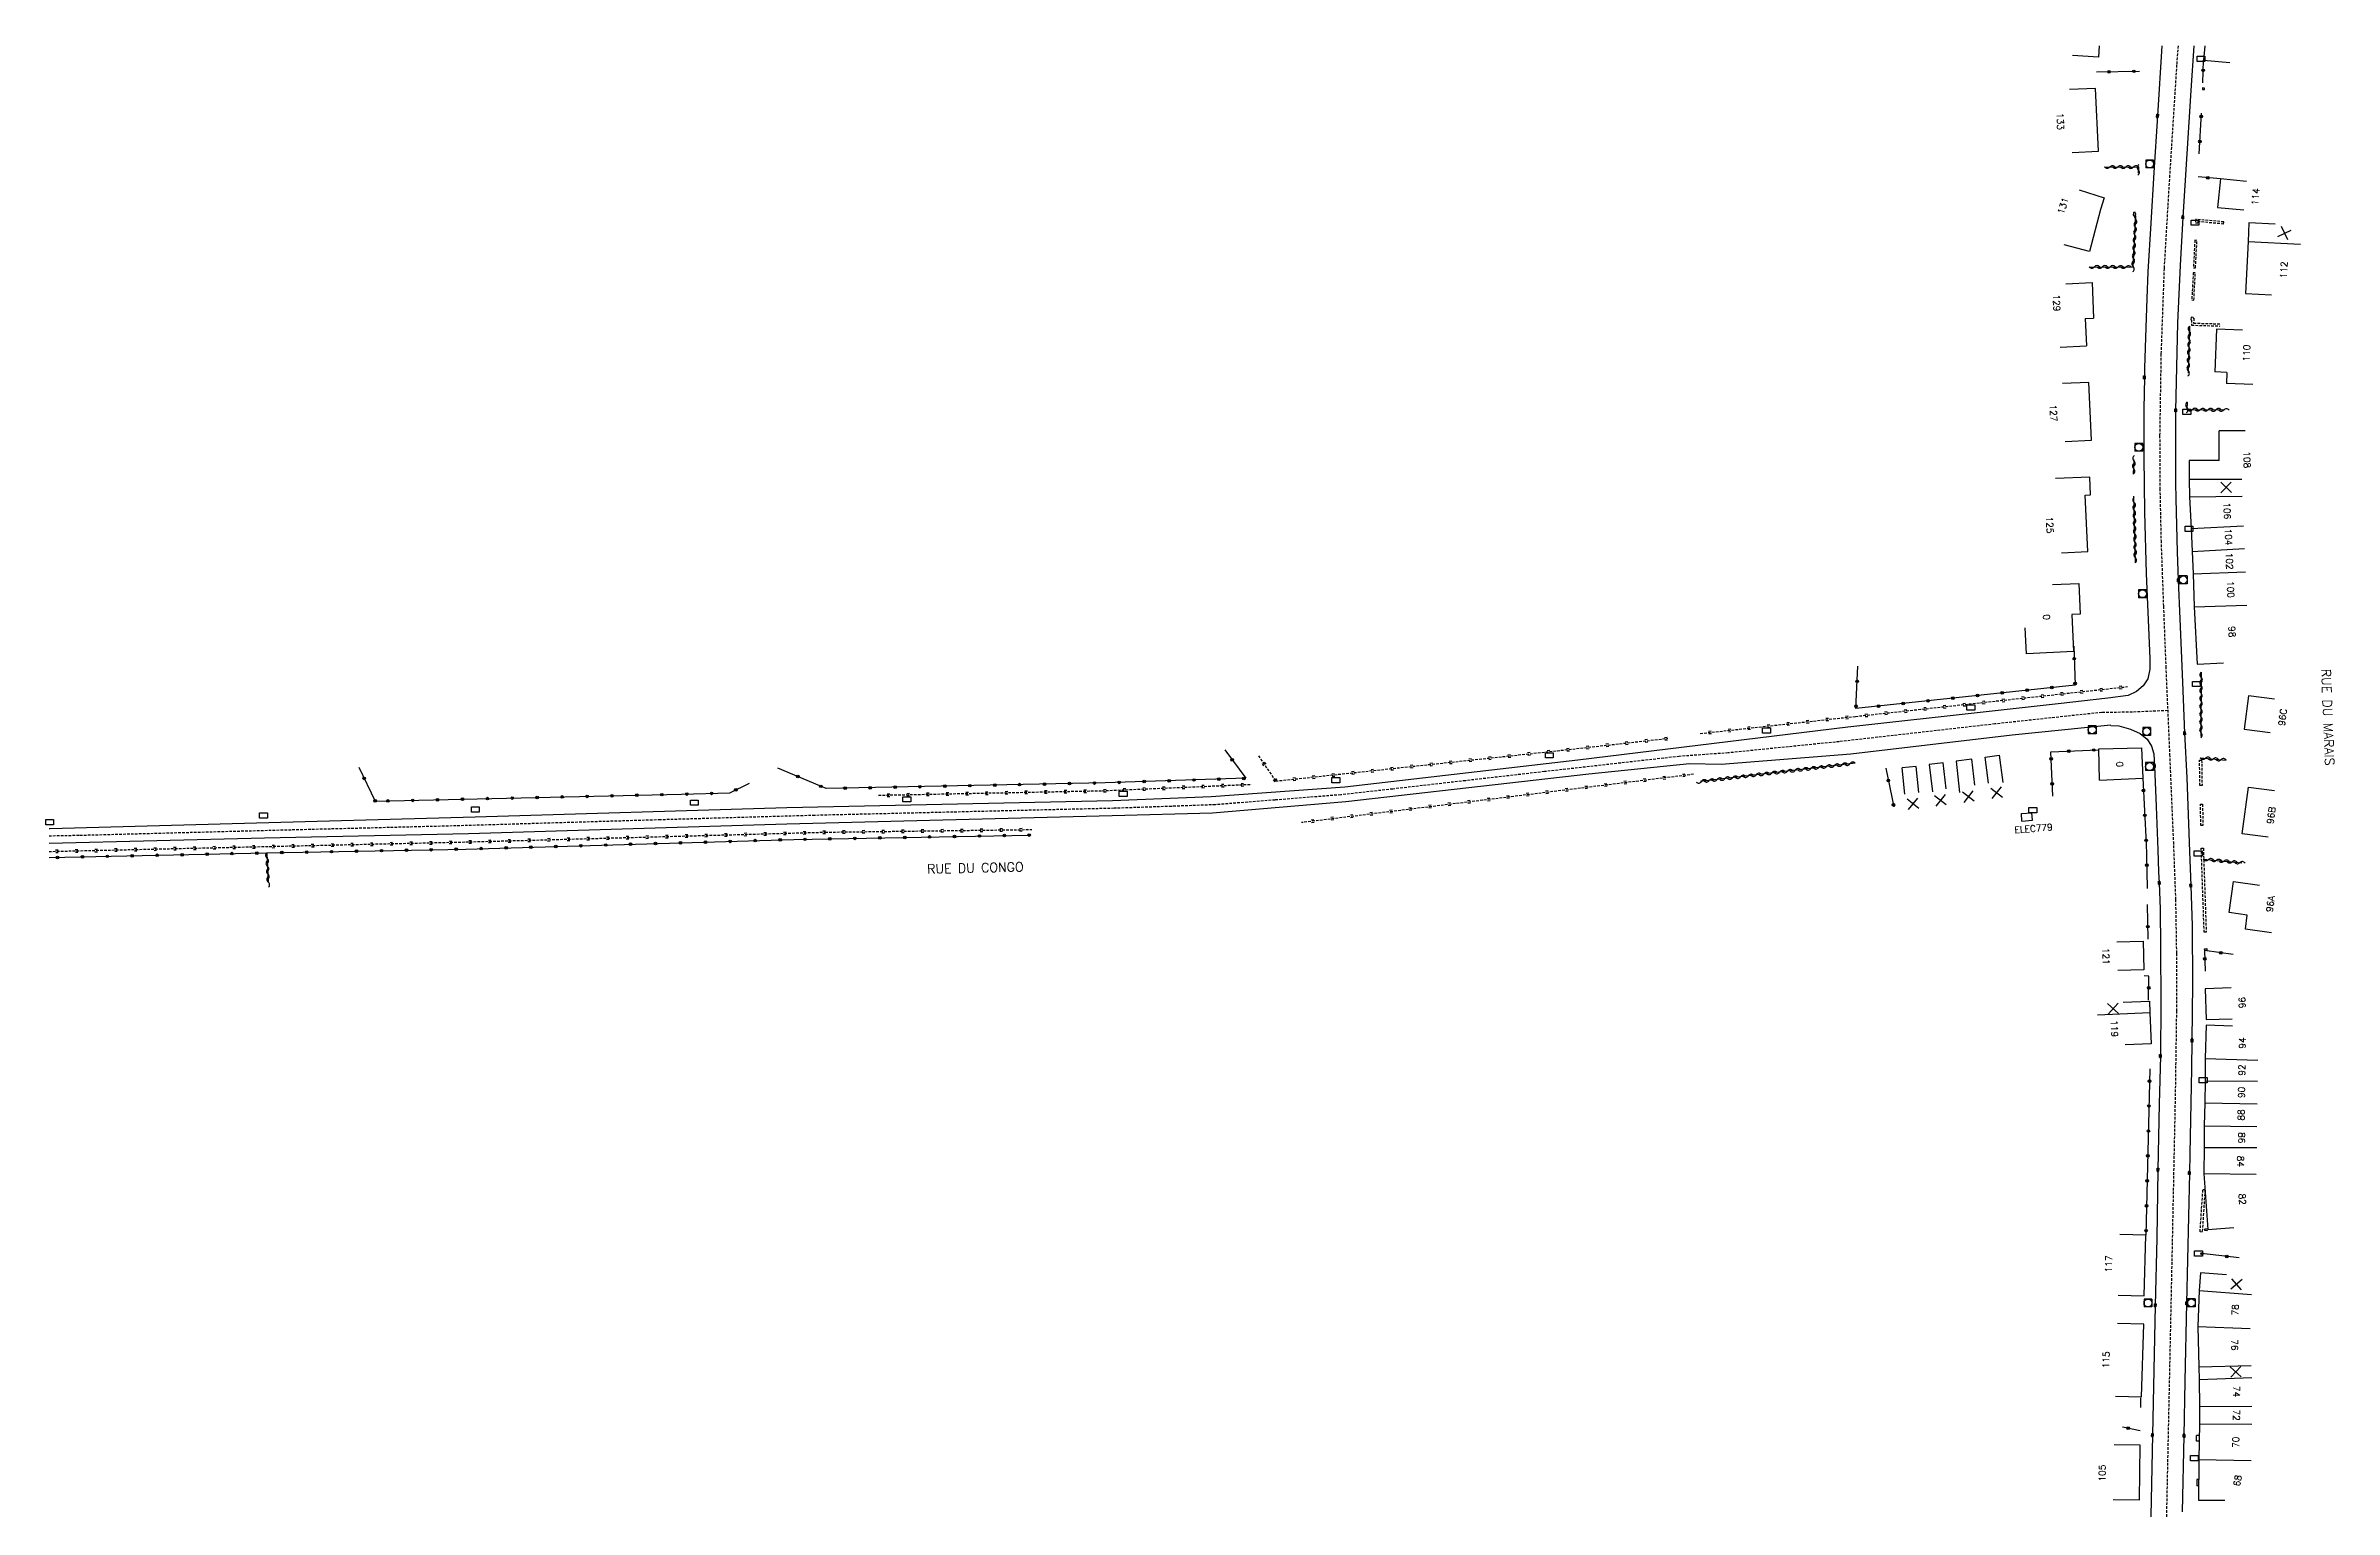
# Model space of a CAD drawing. Header units: millimetres. Extents: x 100999 to 102001, y 122000 to 123000.
# Drawn here: x 100999.4 to 101435.5, y 122721.2 to 123000 of the extents above; entities that cross this region are included whole.
import ezdxf
from ezdxf.enums import TextEntityAlignment as Align

# ---------------------------------------------------------------- set-up
doc = ezdxf.new("R2010")
doc.units = ezdxf.units.MM
doc.linetypes.add('DASHED', pattern=[0.75, 0.5, -0.25])
doc.layers.get('0').update_dxf_attribs({"linetype": 'CONTINUOUS'})
for name, color, linetype in [('W0001', 6, 'DASHED'), ('W0008', 7, 'CONTINUOUS'), ('W0100', 7, 'CONTINUOUS'), ('W0105', 7, 'CONTINUOUS'), ('W0112', 1, 'DASHED'), ('W0220', 5, 'DASHED'), ('W0310', 3, 'CONTINUOUS'), ('W0322', 7, 'CONTINUOUS'), ('W0400', 7, 'CONTINUOUS'), ('W0420', 7, 'CONTINUOUS'), ('W0984', 7, 'CONTINUOUS'), ('W0989', 7, 'CONTINUOUS'), ('W0991', 7, 'CONTINUOUS'), ('W1102', 7, 'CONTINUOUS'), ('W1471', 7, 'CONTINUOUS')]:
    doc.layers.add(name, color=color, linetype=linetype)
doc.styles.get("Standard").update_dxf_attribs({"font": 'romans.shx', "width": 0.85})

# ---------------------------------------------------------------- blocks, each defined once
blk = doc.blocks.new('T1471')
at = {"color": 0, "linetype": 'Continuous', "flags": 128}
blk.add_lwpolyline([(-0.75, -0.5), (-0.75, 0.5), (0.75, 0.5), (0.75, -0.5), (-0.75, -0.5)], dxfattribs=at)
blk = doc.blocks.new('T400')
for p, q in [((-0.15, 0.3), (0.15, 0.3)), ((-0.15, -0.25), (-0.15, 0.3)), ((-0.15, 0.15), (0.15, 0.15)), ((-0.15, 0), (0.15, 0)), ((0.15, 0.3), (0.15, -0.25)), ((-0.15, -0.15), (0.15, -0.15)), ((-0.15, -0.25), (-0.15, -0.3)), ((-0.15, -0.3), (0.15, -0.3)), ((0.15, -0.3), (0.15, -0.25))]:
    blk.add_line(p, q)
blk = doc.blocks.new('t991o')
at = {"color": 0, "linetype": 'Continuous'}
for p, q in [((-1, 1), (1, -1)), ((-1, -1), (1, 1))]:
    blk.add_line(p, q, dxfattribs=at)
blk = doc.blocks.new('T420')
for p, q in [((0.75, 0.75), (-0.75, 0.75)), ((-0.75, 0.75), (-0.75, -0.75)), ((0.75, 0.75), (0.75, -0.75)), ((0.75, -0.75), (-0.75, -0.75))]:
    blk.add_line(p, q)
blk.add_ellipse((0, 0), major_axis=(-0.53, 0.53), ratio=1, start_param=3.926991, end_param=10.210176)
blk = doc.blocks.new('t322o')
at = {"color": 0, "linetype": 'Continuous'}
for radius in [0.25, 0.15]:
    blk.add_circle((0, 0), radius, dxfattribs=at)
blk = doc.blocks.new('t220o')
at = {"color": 0, "linetype": 'Continuous'}
for p, q in [((-0.25, 0.25), (0.25, 0.25)), ((-0.25, -0.25), (0.25, -0.25))]:
    blk.add_line(p, q, dxfattribs=at)
blk = doc.blocks.new('t310o')
at = {"color": 0, "linetype": 'Continuous'}
for centre, start, end in [((-0.5, 0.38), 216.8699, 323.1304), ((0.5, -0.37), 36.8699, 143.1303)]:
    blk.add_arc(centre, 0.625, start, end, dxfattribs=at)

msp = doc.modelspace()

# ---------------------------------------------------------------- linework, layer by layer
at = {"layer": 'W0001'}
for points in [[(101405.75, 123000), (101405.49, 122996.37), (101404.14, 122975.34), (101403.09, 122957.57), (101402.5, 122941.28), (101402.25, 122925.74), (101402.29, 122915.66), (101402.51, 122905.71), (101402.97, 122893.21), (101403.42, 122881.7), (101404.15, 122864.95), (101404.86, 122848.35), (101405.27, 122837.36), (101405.45, 122827.07), (101405.45, 122816.12), (101405.22, 122800.41), (101404.84, 122781.71), (101404.01, 122741.98), (101403.15, 122701.67)], [(101403.79, 122873.33), (101396.3, 122873.01), (101391.24, 122872.99), (101370.87, 122870.79), (101341.19, 122867.41), (101320.03, 122865.28), (101310.71, 122864.61), (101284.99, 122861.7), (101269.93, 122859.98), (101256.08, 122858.39), (101246.18, 122857.29), (101233.68, 122856.3), (101222.27, 122855.4), (101213.91, 122855.09), (101202.98, 122854.72), (101172.3, 122853.99), (101145.97, 122853.37), (101116.52, 122852.52), (101077.61, 122851.37), (101047.62, 122850.62), (101005.74, 122849.53), (101000, 122849.42)]]:
    msp.add_lwpolyline(points, dxfattribs=at)
at = {"layer": 'W0008'}
for points in [[(101402.69, 123000), (101401.83, 122986.65), (101401.14, 122975.85), (101400.57, 122966.19), (101400.02, 122956.94), (101399.83, 122951.82), (101399.61, 122946.33), (101399.39, 122938.59), (101399.34, 122936.81), (101399.26, 122930.8), (101399.24, 122921.59), (101399.34, 122911.15), (101399.7, 122899.43), (101400.37, 122883.24), (101400.39, 122881.2), (101399.98, 122879.36), (101399.09, 122878.03), (101397.82, 122876.96), (101396.22, 122876.23), (101392.39, 122875.71), (101382.91, 122874.65), (101369.78, 122873.19), (101369.78, 122873.19), (101342.83, 122870.16), (101291.35, 122863.88), (101246.98, 122858.75), (101221.46, 122856.93), (101202.71, 122856.15), (101140.63, 122854.8), (101081.21, 122853.03), (101000.24, 122850.78), (101000, 122850.78)], [(101408.77, 123000), (101408.21, 122991.48), (101406.65, 122967.36), (101406.14, 122958.13), (101405.68, 122947.23), (101405.39, 122935.97), (101405.29, 122930.53), (101405.26, 122925.79), (101405.27, 122916.72), (101405.33, 122913.7), (101405.57, 122903.61), (101405.79, 122898.19), (101406.07, 122890.83), (101406.59, 122878.72), (101406.99, 122869.03), (101407.4, 122860.52), (101407.95, 122846.48), (101408.18, 122839.98), (101408.42, 122832.33), (101408.5, 122821.25), (101408.41, 122810.47), (101408.32, 122805.09), (101408, 122788.91), (101407.91, 122785.23), (101407.39, 122760.41), (101407.07, 122745.6), (101406.88, 122735.17), (101406.52, 122720.68)], [(101392.95, 122870.57), (101374.13, 122868.65), (101343.42, 122865.05), (101318.71, 122863.09), (101312.67, 122863.18), (101293.45, 122861.21), (101247.17, 122855.97), (101221.75, 122853.76), (101202.59, 122853.27), (101140.59, 122851.68), (101079.98, 122849.87), (101041.06, 122849), (101000, 122847.99)], [(101392.94, 122870.52), (101394.47, 122870.43), (101396.7, 122869.8), (101398.53, 122868.98), (101399.84, 122867.86), (101400.68, 122866.53), (101401.11, 122865.09), (101401.25, 122862.76), (101401.57, 122855.07), (101401.89, 122846.78), (101402.04, 122842.64), (101402.18, 122840.53), (101402.34, 122835.52), (101402.43, 122828.34), (101402.46, 122817.55), (101402.38, 122807.52), (101402.17, 122798.41), (101401.91, 122785.83), (101401.69, 122772.82), (101401.4, 122760.01), (101400.88, 122735.32), (101400.35, 122710.51)]]:
    msp.add_lwpolyline(points, dxfattribs=at)
at = {"layer": 'W0100'}
for p, q in [((101390.74, 123000), (101390.61, 122997.83)), ((101390.61, 122997.83), (101385.62, 122998.13)), ((101388.08, 122948.01), (101389.67, 122948.09)), ((101388.08, 122948.01), (101388.31, 122942.81)), ((101383.32, 122942.59), (101388.31, 122942.81)), ((101415.06, 122937.77), (101412.77, 122937.86)), ((101415.06, 122937.77), (101414.99, 122935.67)), ((101419.98, 122935.49), (101414.99, 122935.67)), ((101418.57, 122926.65), (101413.57, 122926.64)), ((101413.58, 122920.98), (101413.57, 122926.64)), ((101413.58, 122920.98), (101407.89, 122920.97)), ((101409.4, 122882.18), (101414.4, 122882.43)), ((101369.62, 122859.52), (101368.99, 122864.48)), ((101355.85, 122862.68), (101353.19, 122862.41)), ((101353.7, 122857.44), (101353.19, 122862.41)), ((101356.36, 122857.71), (101355.85, 122862.68)), ((101361.57, 122858.4), (101360.99, 122863.36)), ((101367.04, 122859.1), (101366.45, 122864.07)), ((101390.76, 122860.11), (101399.02, 122860.48)), ((101376.01, 122852.29), (101377.99, 122852.45)), ((101377.99, 122852.45), (101377.88, 122853.87))]:
    msp.add_line(p, q, dxfattribs=at)
for points in [[(101410.88, 123000), (101410.63, 122997.26), (101415.62, 122996.81)], [(101385.58, 122979.66), (101390.58, 122979.89), (101390.04, 122991.89), (101385.05, 122991.67)], [(101418.8, 122974.14), (101413.82, 122974.62), (101413.3, 122969.2), (101418.27, 122968.72)], [(101386.92, 122972.54), (101391.68, 122971), (101390.97, 122968.8), (101388.88, 122960.82), (101384.05, 122962.08)], [(101424.27, 122966.01), (101419.27, 122966.26), (101419.1, 122962.7), (101418.58, 122952.82), (101423.57, 122952.56)], [(101384.38, 122954.66), (101389.37, 122954.88), (101389.67, 122948.09)], [(101418.07, 122945.84), (101413.07, 122946.02), (101412.77, 122937.86)], [(101384.26, 122924.63), (101389.26, 122924.85), (101388.76, 122935.86), (101383.76, 122935.64)], [(101383.55, 122903.4), (101388.54, 122903.62), (101388.07, 122914.37), (101389.07, 122914.45), (101388.94, 122917.84), (101382.41, 122917.57)], [(101407.89, 122920.97), (101407.89, 122917.41), (101407.96, 122914.04), (101408.23, 122908.05), (101408.46, 122903.67), (101408.64, 122899.39), (101408.85, 122893.1), (101409.4, 122882.18)], [(101381.86, 122897.37), (101386.86, 122897.57), (101387.1, 122891.73), (101385.52, 122891.65), (101385.84, 122884.58), (101376.89, 122884.13), (101376.64, 122889.12)], [(101424.11, 122875.5), (101419.16, 122876.14), (101418.33, 122869.77), (101423.29, 122869.13)], [(101368.99, 122864.48), (101371.68, 122864.82), (101372.38, 122859.65)], [(101390.76, 122860.11), (101390.65, 122866.06), (101398.77, 122866.21), (101399.02, 122860.48)], [(101360.99, 122863.36), (101358.32, 122863.04), (101358.93, 122857.86)], [(101366.45, 122864.07), (101363.49, 122863.72), (101364.12, 122857.71)], [(101422.96, 122849.22), (101418, 122849.88), (101419.17, 122858.74), (101424.13, 122858.09)], [(101376.01, 122852.29), (101375.9, 122853.7), (101377.88, 122853.87)], [(101423.55, 122831.02), (101418.59, 122831.7), (101418.96, 122834.35), (101415.51, 122834.87), (101416.33, 122840.79), (101421.28, 122840.1)], [(101394.1, 122829.26), (101399.09, 122829.4), (101399.24, 122823.94), (101394.25, 122823.8)], [(101395.32, 122817.78), (101400.31, 122818), (101400.41, 122815.74), (101400.65, 122809.86), (101395.65, 122809.66)], [(101415.89, 122820.51), (101410.9, 122820.34), (101411.09, 122814.46), (101416.09, 122814.62)], [(101416.12, 122813.24), (101411.12, 122813.38), (101410.94, 122807.02), (101410.9, 122802.81), (101410.83, 122798.59), (101410.75, 122794.25), (101410.75, 122790.09), (101410.66, 122785.15), (101411.41, 122774.49), (101416.4, 122774.85)], [(101394.34, 122761.96), (101399.33, 122761.82), (101399.64, 122773.37), (101394.64, 122773.51)], [(101415.02, 122765.85), (101410.03, 122766.21), (101409.79, 122762.84), (101409.52, 122756.01), (101409.72, 122748.31), (101409.8, 122745.91), (101409.84, 122740.74), (101409.82, 122737.46), (101409.71, 122730.62), (101409.65, 122722.93), (101414.65, 122722.89)], [(101393.81, 122742.72), (101398.81, 122742.58), (101399.21, 122756.43), (101394.21, 122756.57)], [(101393.4, 122723.03), (101398.4, 122722.96), (101398.56, 122733.37), (101393.56, 122733.45)]]:
    msp.add_lwpolyline(points, dxfattribs=at)
at = {"layer": 'W0105'}
for p, q in [((101409.73, 122735.22), (101409.26, 122735.2)), ((101409.3, 122734.13), (101409.26, 122735.2)), ((101409.76, 122734.15), (101409.3, 122734.13)), ((101409.34, 122726.86), (101409.32, 122725.66)), ((101409.67, 122725.65), (101409.32, 122725.66)), ((101409.68, 122726.85), (101409.34, 122726.86))]:
    msp.add_line(p, q, dxfattribs=at)
at = {"layer": 'W0112'}
for p, q in [((101410.41, 122991.96), (101410.4, 122991.69)), ((101410.4, 122991.69), (101410.8, 122991.68)), ((101397.65, 122968.21), (101397.25, 122968.23)), ((101397.62, 122967.62), (101397.65, 122968.21)), ((101409.51, 122966.19), (101409.11, 122966.2)), ((101414.45, 122966.04), (101414.49, 122966.44)), ((101408.96, 122962.95), (101408.68, 122957.72)), ((101408.66, 122956.77), (101408.37, 122951.58)), ((101408.68, 122957.72), (101409.08, 122957.7)), ((101408.37, 122951.58), (101408.77, 122951.55)), ((101408.63, 122948.25), (101408.23, 122948.28)), ((101409.85, 122863.9), (101410.25, 122863.91)), ((101409.93, 122859.05), (101409.85, 122863.9)), ((101410.02, 122855.49), (101410.42, 122855.5)), ((101410.11, 122851.41), (101410.02, 122855.49)), ((101410.18, 122847.12), (101410.58, 122847.13)), ((101410.73, 122831.09), (101410.18, 122847.12)), ((101410.82, 122827.96), (101411.22, 122827.98)), ((101410.83, 122827.64), (101410.82, 122827.96)), ((101409.96, 122774.01), (101410.49, 122782.1)), ((101410.49, 122782.1), (101410.89, 122782.07)), ((101411.38, 122774.21), (101410.78, 122774.28))]:
    msp.add_line(p, q, dxfattribs=at)
for points in [[(101410.8, 122991.68), (101410.81, 122991.95), (101410.41, 122991.96)], [(101397.25, 122968.23), (101397.22, 122967.64), (101397.62, 122967.62)], [(101414.49, 122966.44), (101409.12, 122966.94), (101409.11, 122966.2)], [(101414.45, 122966.04), (101409.51, 122966.5), (101409.51, 122966.19)], [(101409.08, 122957.7), (101409.36, 122962.93), (101408.96, 122962.95)], [(101408.77, 122951.55), (101409.05, 122956.75), (101408.66, 122956.77)], [(101408.23, 122948.28), (101408.19, 122947.78), (101408.34, 122947.75), (101408.33, 122946.77), (101413.75, 122946.61)], [(101408.63, 122948.25), (101408.62, 122948.11), (101408.74, 122948.08), (101408.73, 122947.16), (101413.76, 122947.01)], [(101410.25, 122863.91), (101410.33, 122859.05), (101409.93, 122859.05)], [(101410.42, 122855.5), (101410.51, 122851.42), (101410.11, 122851.41)], [(101410.58, 122847.13), (101411.12, 122831.1), (101410.73, 122831.09)], [(101411.22, 122827.98), (101411.23, 122827.65), (101410.83, 122827.64)], [(101410.89, 122782.07), (101410.36, 122773.98), (101409.96, 122774.01)], [(101411.42, 122774.5), (101410.82, 122774.57), (101410.78, 122774.28)]]:
    msp.add_lwpolyline(points, dxfattribs=at)
at = {"layer": 'W0220'}
msp.add_line((101313.43, 122861.2), (101238.68, 122851.99), dxfattribs=at)
for points in [[(101314.69, 122868.97), (101344.28, 122872.23), (101396.15, 122877.9)], [(101230.49, 122864.72), (101233.79, 122859.91), (101287.41, 122865.68), (101308.55, 122868.05)], [(101158.09, 122857.21), (101200.69, 122858.07), (101229.2, 122859.29)], [(101000, 122846.5), (101079.42, 122848.31), (101147.92, 122850.17), (101187.34, 122850.67)]]:
    msp.add_lwpolyline(points, dxfattribs=at)
at = {"layer": 'W0310'}
for p, q in [((101407.96, 122946.58), (101407.66, 122937.6)), ((101413.57, 122926.64), (101413.57, 122926.64)), ((101397.26, 122918.41), (101397.38, 122921.1)), ((101407.89, 122920.97), (101407.89, 122920.97)), ((101397.63, 122901.48), (101397.36, 122914.17)), ((101410.14, 122880.65), (101410.12, 122868.43)), ((101409.96, 122864.35), (101414.95, 122863.89)), ((101344.22, 122863.33), (101314.73, 122859.82)), ((101041.51, 122846.18), (101041.77, 122840.56)), ((101410.56, 122845.04), (101417.93, 122844.32))]:
    msp.add_line(p, q, dxfattribs=at)
for points in [[(101391.76, 122976.91), (101398.23, 122976.88), (101398.13, 122975.73)], [(101388.82, 122957.87), (101397.19, 122957.85), (101397.71, 122967.6)], [(101407.48, 122932.12), (101407.41, 122930.69), (101414.62, 122930.61)]]:
    msp.add_lwpolyline(points, dxfattribs=at)
at = {"layer": 'W0322'}
for p, q in [((101390.22, 122995.01), (101398.41, 122995.14)), ((101410.48, 122992.94), (101410.63, 122997.26)), ((101409.8, 122979.41), (101410.21, 122987.19)), ((101413.82, 122974.62), (101409.56, 122975)), ((101059.02, 122862.55), (101062.18, 122856.07)), ((101350.06, 122862.35), (101351.58, 122854.99)), ((101400.05, 122829.79), (101399.95, 122836.38)), ((101400.38, 122805.11), (101399.64, 122773.37)), ((101417.4, 122769.04), (101410.24, 122769.87)), ((101398.62, 122742.42), (101398.62, 122740.56)), ((101398.55, 122736.11), (101395.17, 122736.82))]:
    msp.add_line(p, q, dxfattribs=at)
for points in [[(101385.91, 122885.61), (101386.14, 122878.19), (101344.36, 122873.74), (101344.75, 122881.8)], [(101224.1, 122865.88), (101228.09, 122860.43), (101201.26, 122859.57), (101148.13, 122858.46), (101138.91, 122862.37)], [(101381.88, 122857.02), (101381.5, 122865.46), (101390.51, 122865.86)], [(101399.02, 122860.48), (101399.71, 122848), (101399.75, 122845.84), (101399.88, 122839.45)], [(101062.18, 122856.07), (101120.56, 122857.4), (101129.75, 122857.65), (101133.49, 122859.53)], [(101000, 122845.32), (101041.48, 122846.22), (101079.43, 122846.96), (101141.93, 122848.77), (101186.99, 122849.62)], [(101416.25, 122826.84), (101410.79, 122827.65), (101410.92, 122823.66)], [(101400.14, 122818.15), (101400.19, 122822.71), (101399.31, 122822.83)]]:
    msp.add_lwpolyline(points, dxfattribs=at)
at = {"layer": 'W1102'}
for p, q in [((101419.1, 122962.7), (101429.09, 122962.22)), ((101407.89, 122917.41), (101417.89, 122917.43)), ((101407.96, 122914.04), (101417.95, 122914.22)), ((101408.23, 122908.05), (101418.22, 122908.52)), ((101408.46, 122903.67), (101418.45, 122904.19)), ((101408.64, 122899.39), (101418.63, 122899.8)), ((101408.85, 122893.1), (101418.85, 122893.44)), ((101400.41, 122815.74), (101390.42, 122815.3)), ((101410.94, 122807.02), (101420.93, 122806.74)), ((101410.9, 122802.81), (101420.9, 122802.71)), ((101410.83, 122798.59), (101420.82, 122798.42)), ((101410.75, 122794.25), (101420.75, 122794.07)), ((101410.75, 122790.09), (101420.75, 122790.09)), ((101410.66, 122785.15), (101420.66, 122784.98)), ((101409.79, 122762.84), (101419.76, 122762.11)), ((101409.52, 122756.01), (101419.51, 122755.62)), ((101409.72, 122748.31), (101419.71, 122748.56)), ((101409.8, 122745.91), (101419.79, 122746.26)), ((101409.84, 122740.74), (101419.84, 122740.82)), ((101409.82, 122737.46), (101419.82, 122737.39)), ((101409.71, 122730.62), (101419.71, 122730.47))]:
    msp.add_line(p, q, dxfattribs=at)

# ---------------------------------------------------------------- block references
at = {"layer": 'W0220'}
for p, rotation in [((101391.11, 122877.35), 6.241429486347919), ((101394.84, 122877.76), 6.241429486347919), ((101350.1, 122872.86), 6.241429486347919), ((101353.83, 122873.27), 6.241429486347919), ((101357.56, 122873.68), 6.241429486347919), ((101361.29, 122874.09), 6.241429486347919), ((101365.01, 122874.49), 6.241429486347919), ((101368.74, 122874.9), 6.241429486347919), ((101368.74, 122874.9), 6.241429486347919), ((101368.74, 122874.9), 6.241429486347919), ((101368.74, 122874.9), 6.241429486347919), ((101368.74, 122874.9), 6.241429486347919), ((101368.74, 122874.9), 6.241429486347919), ((101372.47, 122875.31), 6.241429486347919), ((101372.47, 122875.31), 6.241429486347919), ((101372.47, 122875.31), 6.241429486347919), ((101372.47, 122875.31), 6.241429486347919), ((101372.47, 122875.31), 6.241429486347919), ((101376.2, 122875.72), 6.241429486347919), ((101376.2, 122875.72), 6.241429486347919), ((101376.2, 122875.72), 6.241429486347919), ((101376.2, 122875.72), 6.241429486347919), ((101379.92, 122876.12), 6.241429486347919), ((101379.92, 122876.12), 6.241429486347919), ((101379.92, 122876.12), 6.241429486347919), ((101383.65, 122876.53), 6.241429486347919), ((101383.65, 122876.53), 6.241429486347919), ((101387.38, 122876.94), 6.241429486347919), ((101316.55, 122869.18), 6.274723342483437), ((101320.28, 122869.59), 6.274723342483437), ((101320.28, 122869.59), 6.274723342483437), ((101320.28, 122869.59), 6.274723342483437), ((101320.28, 122869.59), 6.274723342483437), ((101320.28, 122869.59), 6.274723342483437), ((101320.28, 122869.59), 6.274723342483437), ((101324.01, 122870), 6.274723342483437), ((101324.01, 122870), 6.274723342483437), ((101324.01, 122870), 6.274723342483437), ((101324.01, 122870), 6.274723342483437), ((101324.01, 122870), 6.274723342483437), ((101327.74, 122870.41), 6.274723342483437), ((101327.74, 122870.41), 6.274723342483437), ((101327.74, 122870.41), 6.274723342483437), ((101327.74, 122870.41), 6.274723342483437), ((101331.46, 122870.82), 6.274723342483437), ((101331.46, 122870.82), 6.274723342483437), ((101331.46, 122870.82), 6.274723342483437), ((101335.19, 122871.23), 6.274723342483437), ((101335.19, 122871.23), 6.274723342483437), ((101338.92, 122871.64), 6.274723342483437), ((101342.65, 122872.05), 6.274723342483437), ((101346.37, 122872.46), 6.241429486347919), ((101274.6, 122864.31), 6.147233742728429), ((101278.33, 122864.71), 6.147233742728429), ((101282.06, 122865.11), 6.147233742728429), ((101282.06, 122865.11), 6.147233742728429), ((101282.06, 122865.11), 6.147233742728429), ((101282.06, 122865.11), 6.147233742728429), ((101282.06, 122865.11), 6.147233742728429), ((101282.06, 122865.11), 6.147233742728429), ((101285.79, 122865.51), 6.147233742728429), ((101285.79, 122865.51), 6.147233742728429), ((101285.79, 122865.51), 6.147233742728429), ((101285.79, 122865.51), 6.147233742728429), ((101285.79, 122865.51), 6.147233742728429), ((101289.51, 122865.92), 6.390132594041808), ((101289.51, 122865.92), 6.390132594041808), ((101289.51, 122865.92), 6.390132594041808), ((101289.51, 122865.92), 6.390132594041808), ((101293.24, 122866.34), 6.390132594041808), ((101293.24, 122866.34), 6.390132594041808), ((101293.24, 122866.34), 6.390132594041808), ((101296.97, 122866.76), 6.390132594041808), ((101296.97, 122866.76), 6.390132594041808), ((101300.69, 122867.17), 6.390132594041808), ((101304.42, 122867.59), 6.390132594041808), ((101308.15, 122868.01), 6.390132594041808), ((101231.55, 122863.17), 304.4182299761423), ((101233.67, 122860.08), 304.4182299761423), ((101233.67, 122860.08), 304.4182299761423), ((101233.67, 122860.08), 304.4182299761423), ((101233.67, 122860.08), 304.4182299761423), ((101233.67, 122860.08), 304.4182299761423), ((101233.67, 122860.08), 304.4182299761423), ((101237.32, 122860.29), 6.147233742728429), ((101237.32, 122860.29), 6.147233742728429), ((101237.32, 122860.29), 6.147233742728429), ((101237.32, 122860.29), 6.147233742728429), ((101237.32, 122860.29), 6.147233742728429), ((101241.04, 122860.69), 6.147233742728429), ((101241.04, 122860.69), 6.147233742728429), ((101241.04, 122860.69), 6.147233742728429), ((101241.04, 122860.69), 6.147233742728429), ((101244.77, 122861.09), 6.147233742728429), ((101244.77, 122861.09), 6.147233742728429), ((101244.77, 122861.09), 6.147233742728429), ((101248.5, 122861.49), 6.147233742728429), ((101248.5, 122861.49), 6.147233742728429), ((101252.23, 122861.9), 6.147233742728429), ((101255.96, 122862.3), 6.147233742728429), ((101259.69, 122862.7), 6.147233742728429), ((101263.42, 122863.1), 6.147233742728429), ((101267.14, 122863.5), 6.147233742728429), ((101270.87, 122863.9), 6.147233742728429), ((101304.12, 122860.05), 187.017960218701), ((101304.12, 122860.05), 187.017960218701), ((101304.12, 122860.05), 187.017960218701), ((101304.12, 122860.05), 187.017960218701), ((101304.12, 122860.05), 187.017960218701), ((101307.85, 122860.51), 187.017960218701), ((101307.85, 122860.51), 187.017960218701), ((101307.85, 122860.51), 187.017960218701), ((101307.85, 122860.51), 187.017960218701), ((101307.85, 122860.51), 187.017960218701), ((101307.85, 122860.51), 187.017960218701), ((101311.57, 122860.97), 187.017960218701), ((101159.97, 122857.24), 1.159345820685775), ((101163.72, 122857.32), 1.159345820685775), ((101163.72, 122857.32), 1.159345820685775), ((101163.72, 122857.32), 1.159345820685775), ((101163.72, 122857.32), 1.159345820685775), ((101163.72, 122857.32), 1.159345820685775), ((101163.72, 122857.32), 1.159345820685775), ((101167.47, 122857.4), 1.159345820685775), ((101167.47, 122857.4), 1.159345820685775), ((101167.47, 122857.4), 1.159345820685775), ((101167.47, 122857.4), 1.159345820685775), ((101167.47, 122857.4), 1.159345820685775), ((101171.22, 122857.47), 1.159345820685775), ((101171.22, 122857.47), 1.159345820685775), ((101171.22, 122857.47), 1.159345820685775), ((101171.22, 122857.47), 1.159345820685775), ((101174.97, 122857.55), 1.159345820685775), ((101174.97, 122857.55), 1.159345820685775), ((101174.97, 122857.55), 1.159345820685775), ((101178.71, 122857.62), 1.159345820685775), ((101178.71, 122857.62), 1.159345820685775), ((101182.46, 122857.7), 1.159345820685775), ((101186.21, 122857.78), 1.159345820685775), ((101189.96, 122857.85), 1.159345820685775), ((101193.71, 122857.93), 1.159345820685775), ((101197.46, 122858), 1.159345820685775), ((101201.21, 122858.09), 2.446012012941788), ((101204.96, 122858.25), 2.446012012941788), ((101208.7, 122858.41), 2.446012012941788), ((101212.45, 122858.57), 2.446012012941788), ((101212.45, 122858.57), 2.446012012941788), ((101212.45, 122858.57), 2.446012012941788), ((101212.45, 122858.57), 2.446012012941788), ((101212.45, 122858.57), 2.446012012941788), ((101212.45, 122858.57), 2.446012012941788), ((101216.2, 122858.73), 2.446012012941788), ((101216.2, 122858.73), 2.446012012941788), ((101216.2, 122858.73), 2.446012012941788), ((101216.2, 122858.73), 2.446012012941788), ((101216.2, 122858.73), 2.446012012941788), ((101219.94, 122858.89), 2.446012012941788), ((101219.94, 122858.89), 2.446012012941788), ((101219.94, 122858.89), 2.446012012941788), ((101219.94, 122858.89), 2.446012012941788), ((101223.69, 122859.05), 2.446012012941788), ((101223.69, 122859.05), 2.446012012941788), ((101223.69, 122859.05), 2.446012012941788), ((101227.44, 122859.21), 2.446012012941788), ((101227.44, 122859.21), 2.446012012941788), ((101266.9, 122855.47), 187.017960218701), ((101270.63, 122855.93), 187.017960218701), ((101274.35, 122856.38), 187.017960218701), ((101278.07, 122856.84), 187.017960218701), ((101281.79, 122857.3), 187.017960218701), ((101285.51, 122857.76), 187.017960218701), ((101289.24, 122858.22), 187.017960218701), ((101292.96, 122858.68), 187.017960218701), ((101292.96, 122858.68), 187.017960218701), ((101296.68, 122859.13), 187.017960218701), ((101296.68, 122859.13), 187.017960218701), ((101296.68, 122859.13), 187.017960218701), ((101300.4, 122859.59), 187.017960218701), ((101300.4, 122859.59), 187.017960218701), ((101300.4, 122859.59), 187.017960218701), ((101300.4, 122859.59), 187.017960218701), ((101240.85, 122852.26), 187.017960218701), ((101244.57, 122852.72), 187.017960218701), ((101244.57, 122852.72), 187.017960218701), ((101248.29, 122853.18), 187.017960218701), ((101248.29, 122853.18), 187.017960218701), ((101248.29, 122853.18), 187.017960218701), ((101252.02, 122853.64), 187.017960218701), ((101252.02, 122853.64), 187.017960218701), ((101252.02, 122853.64), 187.017960218701), ((101252.02, 122853.64), 187.017960218701), ((101255.74, 122854.09), 187.017960218701), ((101255.74, 122854.09), 187.017960218701), ((101255.74, 122854.09), 187.017960218701), ((101255.74, 122854.09), 187.017960218701), ((101255.74, 122854.09), 187.017960218701), ((101259.46, 122854.55), 187.017960218701), ((101259.46, 122854.55), 187.017960218701), ((101259.46, 122854.55), 187.017960218701), ((101259.46, 122854.55), 187.017960218701), ((101259.46, 122854.55), 187.017960218701), ((101259.46, 122854.55), 187.017960218701), ((101263.18, 122855.01), 187.017960218701), ((101005.27, 122846.62), 1.307457132645086), ((101009.01, 122846.7), 1.307457132645086), ((101012.76, 122846.79), 1.307457132645086), ((101016.51, 122846.88), 1.307457132645086), ((101016.51, 122846.88), 1.307457132645086), ((101016.51, 122846.88), 1.307457132645086), ((101016.51, 122846.88), 1.307457132645086), ((101016.51, 122846.88), 1.307457132645086), ((101016.51, 122846.88), 1.307457132645086), ((101020.26, 122846.96), 1.307457132645086), ((101020.26, 122846.96), 1.307457132645086), ((101020.26, 122846.96), 1.307457132645086), ((101020.26, 122846.96), 1.307457132645086), ((101020.26, 122846.96), 1.307457132645086), ((101024.01, 122847.05), 1.307457132645086), ((101024.01, 122847.05), 1.307457132645086), ((101024.01, 122847.05), 1.307457132645086), ((101024.01, 122847.05), 1.307457132645086), ((101027.76, 122847.13), 1.307457132645086), ((101027.76, 122847.13), 1.307457132645086), ((101027.76, 122847.13), 1.307457132645086), ((101031.51, 122847.22), 1.307457132645086), ((101031.51, 122847.22), 1.307457132645086), ((101035.26, 122847.3), 1.307457132645086), ((101039.01, 122847.39), 1.307457132645086), ((101042.76, 122847.47), 1.307457132645086), ((101046.51, 122847.56), 1.307457132645086), ((101050.25, 122847.65), 1.307457132645086), ((101054, 122847.73), 1.307457132645086), ((101057.75, 122847.82), 1.307457132645086), ((101061.5, 122847.9), 1.307457132645086), ((101065.25, 122847.99), 1.307457132645086), ((101065.25, 122847.99), 1.307457132645086), ((101065.25, 122847.99), 1.307457132645086), ((101065.25, 122847.99), 1.307457132645086), ((101065.25, 122847.99), 1.307457132645086), ((101065.25, 122847.99), 1.307457132645086), ((101069, 122848.07), 1.307457132645086), ((101069, 122848.07), 1.307457132645086), ((101069, 122848.07), 1.307457132645086), ((101069, 122848.07), 1.307457132645086), ((101069, 122848.07), 1.307457132645086), ((101072.75, 122848.16), 1.307457132645086), ((101072.75, 122848.16), 1.307457132645086), ((101072.75, 122848.16), 1.307457132645086), ((101072.75, 122848.16), 1.307457132645086), ((101076.5, 122848.24), 1.307457132645086), ((101076.5, 122848.24), 1.307457132645086), ((101076.5, 122848.24), 1.307457132645086), ((101080.25, 122848.33), 1.558061893364453), ((101080.25, 122848.33), 1.558061893364453), ((101083.99, 122848.43), 1.558061893364453), ((101087.74, 122848.54), 1.558061893364453), ((101091.49, 122848.64), 1.558061893364453), ((101095.24, 122848.74), 1.558061893364453), ((101098.99, 122848.84), 1.558061893364453), ((101102.74, 122848.95), 1.558061893364453), ((101106.49, 122849.05), 1.558061893364453), ((101110.24, 122849.15), 1.558061893364453), ((101113.98, 122849.25), 1.558061893364453), ((101113.98, 122849.25), 1.558061893364453), ((101113.98, 122849.25), 1.558061893364453), ((101113.98, 122849.25), 1.558061893364453), ((101113.98, 122849.25), 1.558061893364453), ((101113.98, 122849.25), 1.558061893364453), ((101117.73, 122849.35), 1.558061893364453), ((101117.73, 122849.35), 1.558061893364453), ((101117.73, 122849.35), 1.558061893364453), ((101117.73, 122849.35), 1.558061893364453), ((101117.73, 122849.35), 1.558061893364453), ((101121.48, 122849.46), 1.558061893364453), ((101121.48, 122849.46), 1.558061893364453), ((101121.48, 122849.46), 1.558061893364453), ((101121.48, 122849.46), 1.558061893364453), ((101125.23, 122849.56), 1.558061893364453), ((101125.23, 122849.56), 1.558061893364453), ((101125.23, 122849.56), 1.558061893364453), ((101128.98, 122849.66), 1.558061893364453), ((101128.98, 122849.66), 1.558061893364453), ((101132.73, 122849.76), 1.558061893364453), ((101136.48, 122849.86), 1.558061893364453), ((101140.22, 122849.96), 1.558061893364453), ((101143.97, 122850.07), 1.558061893364453), ((101147.72, 122850.17), 1.558061893364453), ((101151.47, 122850.22), 0.7238599901704035), ((101155.22, 122850.27), 0.7238599901704035), ((101158.97, 122850.31), 0.7238599901704035), ((101162.72, 122850.36), 0.7238599901704035), ((101162.72, 122850.36), 0.7238599901704035), ((101162.72, 122850.36), 0.7238599901704035), ((101162.72, 122850.36), 0.7238599901704035), ((101162.72, 122850.36), 0.7238599901704035), ((101162.72, 122850.36), 0.7238599901704035), ((101166.47, 122850.41), 0.7238599901704035), ((101166.47, 122850.41), 0.7238599901704035), ((101166.47, 122850.41), 0.7238599901704035), ((101166.47, 122850.41), 0.7238599901704035), ((101166.47, 122850.41), 0.7238599901704035), ((101170.22, 122850.46), 0.7238599901704035), ((101170.22, 122850.46), 0.7238599901704035), ((101170.22, 122850.46), 0.7238599901704035), ((101170.22, 122850.46), 0.7238599901704035), ((101173.97, 122850.5), 0.7238599901704035), ((101173.97, 122850.5), 0.7238599901704035), ((101173.97, 122850.5), 0.7238599901704035), ((101177.72, 122850.55), 0.7238599901704035), ((101177.72, 122850.55), 0.7238599901704035), ((101181.47, 122850.6), 0.7238599901704035), ((101185.22, 122850.65), 0.7238599901704035), ((101001.52, 122846.53), 1.307457132645086)]:
    msp.add_blockref('t220o', p, dxfattribs=dict(at, rotation=rotation))
at = {"layer": 'W0310'}
for p, rotation in [((101392.76, 122976.9), 359.7166517413847), ((101394.26, 122976.9), 359.7166517413847), ((101395.76, 122976.89), 359.7166517413847), ((101397.26, 122976.88), 359.7166517413847), ((101398.18, 122976.35), 264.9808664803401), ((101397.52, 122963.98), 86.9083612894923), ((101397.6, 122965.47), 86.9083612894923), ((101397.68, 122966.97), 86.9083612894923), ((101397.27, 122959.48), 86.9083612894923), ((101397.35, 122960.98), 86.9083612894923), ((101397.44, 122962.48), 86.9083612894923), ((101389.82, 122957.86), 359.8561918894919), ((101391.32, 122957.86), 359.8561918894919), ((101392.82, 122957.86), 359.8561918894919), ((101394.32, 122957.85), 359.8561918894919), ((101395.82, 122957.85), 359.8561918894919), ((101397.19, 122957.99), 86.9083612894923), ((101407.82, 122942.58), 268.1261618207128), ((101407.87, 122944.08), 268.1261618207128), ((101407.92, 122945.58), 268.1261618207128), ((101407.68, 122938.09), 268.1261618207128), ((101407.73, 122939.59), 268.1261618207128), ((101407.78, 122941.08), 268.1261618207128), ((101407.43, 122931.12), 267.4410274631351), ((101408.48, 122930.68), 359.3641919664038), ((101409.98, 122930.66), 359.3641919664038), ((101411.48, 122930.65), 359.3641919664038), ((101412.98, 122930.63), 359.3641919664038), ((101414.48, 122930.61), 359.3641919664038), ((101397.37, 122920.91), 87.42446632385692), ((101397.3, 122919.41), 87.42446632385692), ((101397.39, 122912.98), 91.22312611984057), ((101397.42, 122911.48), 91.22312611984057), ((101397.45, 122909.98), 91.22312611984057), ((101397.48, 122908.48), 91.22312611984057), ((101397.52, 122906.98), 91.22312611984057), ((101397.55, 122905.48), 91.22312611984057), ((101397.58, 122903.98), 91.22312611984057), ((101397.61, 122902.48), 91.22312611984057), ((101410.13, 122878.15), 269.8874085540649), ((101410.13, 122876.65), 269.8874085540649), ((101410.14, 122879.65), 269.8874085540649), ((101410.12, 122873.65), 269.8874085540649), ((101410.12, 122872.15), 269.8874085540649), ((101410.13, 122875.15), 269.8874085540649), ((101410.12, 122869.15), 269.8874085540649), ((101410.12, 122870.65), 269.8874085540649), ((101410.96, 122864.26), 354.7143121579327), ((101412.45, 122864.12), 354.7143121579327), ((101413.95, 122863.98), 354.7143121579327), ((101314.93, 122859.85), 186.7798532645945), ((101316.42, 122860.02), 186.7798532645945), ((101317.91, 122860.2), 186.7798532645945), ((101319.4, 122860.38), 186.7798532645945), ((101320.88, 122860.55), 186.7798532645945), ((101322.38, 122860.73), 186.7798532645945), ((101323.86, 122860.91), 186.7798532645945), ((101325.35, 122861.09), 186.7798532645945), ((101326.84, 122861.26), 186.7798532645945), ((101328.33, 122861.44), 186.7798532645945), ((101329.82, 122861.62), 186.7798532645945), ((101331.31, 122861.79), 186.7798532645945), ((101332.8, 122861.97), 186.7798532645945), ((101334.29, 122862.15), 186.7798532645945), ((101335.78, 122862.32), 186.7798532645945), ((101337.27, 122862.5), 186.7798532645945), ((101338.76, 122862.68), 186.7798532645945), ((101340.25, 122862.86), 186.7798532645945), ((101341.74, 122863.03), 186.7798532645945), ((101343.23, 122863.21), 186.7798532645945), ((101041.55, 122845.18), 272.7104096817426), ((101041.62, 122843.68), 272.7104096817426), ((101041.7, 122842.18), 272.7104096817426), ((101411.56, 122844.94), 354.4173423334353), ((101413.05, 122844.79), 354.4173423334353), ((101414.54, 122844.65), 354.4173423334353), ((101416.04, 122844.5), 354.4173423334353), ((101417.53, 122844.36), 354.4173423334353), ((101041.77, 122840.68), 272.7104096817426)]:
    msp.add_blockref('t310o', p, dxfattribs=dict(at, rotation=rotation))
at = {"layer": 'W0322'}
for p, rotation in [((101392.6, 122995.05), 0.9029059464955985), ((101397.35, 122995.13), 0.9029059464955985), ((101410.56, 122995.31), 87.90645449154279), ((101410.18, 122986.53), 87.0176423077957), ((101409.93, 122981.78), 87.0176423077957), ((101411.45, 122974.83), 174.9414931967961), ((101385.98, 122883.24), 271.784143774233), ((101344.61, 122878.92), 87.25886635811231), ((101376.99, 122877.22), 186.090869863355), ((101381.71, 122877.72), 186.090869863355), ((101386.13, 122878.49), 271.784143774233), ((101344.38, 122874.18), 87.25886635811231), ((101348.65, 122874.19), 186.090869863355), ((101353.37, 122874.7), 186.090869863355), ((101358.1, 122875.2), 186.090869863355), ((101362.82, 122875.7), 186.090869863355), ((101367.54, 122876.21), 186.090869863355), ((101372.26, 122876.71), 186.090869863355), ((101225.5, 122863.96), 306.1558572955439), ((101381.56, 122864.14), 92.51784225573986), ((101384.93, 122865.61), 2.575800211381789), ((101389.68, 122865.83), 2.575800211381789), ((101060.06, 122860.42), 296.0430233554032), ((101142.71, 122860.76), 157.0222242608594), ((101208.73, 122859.81), 181.8215199476913), ((101213.48, 122859.96), 181.8215199476913), ((101218.22, 122860.11), 181.8215199476913), ((101222.97, 122860.26), 181.8215199476913), ((101227.72, 122860.41), 181.8215199476913), ((101350.54, 122860.02), 281.6212134446632), ((101062.14, 122856.15), 296.0430233554032), ((101064.56, 122856.12), 1.306123455105271), ((101069.31, 122856.23), 1.306123455105271), ((101074.06, 122856.34), 1.306123455105271), ((101078.8, 122856.45), 1.306123455105271), ((101083.55, 122856.56), 1.306123455105271), ((101088.3, 122856.67), 1.306123455105271), ((101093.05, 122856.77), 1.306123455105271), ((101097.8, 122856.88), 1.306123455105271), ((101102.55, 122856.99), 1.306123455105271), ((101107.3, 122857.1), 1.306123455105271), ((101112.05, 122857.21), 1.306123455105271), ((101116.79, 122857.32), 1.306123455105271), ((101121.54, 122857.43), 1.558328598915073), ((101126.29, 122857.56), 1.558328598915073), ((101130.9, 122858.23), 26.74259761614304), ((101147.08, 122858.9), 157.0222242608594), ((101151.74, 122858.54), 181.2012417468806), ((101156.49, 122858.63), 181.2012417468806), ((101161.24, 122858.73), 181.2012417468806), ((101165.99, 122858.83), 181.2012417468806), ((101170.74, 122858.93), 181.2012417468806), ((101175.49, 122859.03), 181.2012417468806), ((101180.24, 122859.13), 181.2012417468806), ((101184.98, 122859.23), 181.2012417468806), ((101189.73, 122859.33), 181.2012417468806), ((101194.48, 122859.43), 181.2012417468806), ((101199.23, 122859.53), 181.2012417468806), ((101203.98, 122859.66), 181.8215199476913), ((101351.5, 122855.37), 281.6212134446632), ((101381.77, 122859.39), 92.51784225573986), ((101399.15, 122858.11), 273.1723266934661), ((101399.42, 122853.37), 273.1723266934661), ((101063.36, 122846.65), 1.10490718101574), ((101068.11, 122846.74), 1.10490718101574), ((101072.86, 122846.83), 1.10490718101574), ((101077.61, 122846.92), 1.10490718101574), ((101082.36, 122847.04), 1.664298227717111), ((101087.1, 122847.18), 1.664298227717111), ((101091.85, 122847.32), 1.664298227717111), ((101096.6, 122847.45), 1.664298227717111), ((101101.35, 122847.59), 1.664298227717111), ((101106.1, 122847.73), 1.664298227717111), ((101110.84, 122847.87), 1.664298227717111), ((101115.59, 122848.01), 1.664298227717111), ((101120.34, 122848.14), 1.664298227717111), ((101125.09, 122848.28), 1.664298227717111), ((101129.84, 122848.42), 1.664298227717111), ((101134.58, 122848.56), 1.664298227717111), ((101139.33, 122848.7), 1.664298227717111), ((101144.08, 122848.81), 1.084356791365384), ((101148.83, 122848.9), 1.084356791365384), ((101153.58, 122848.99), 1.084356791365384), ((101158.33, 122849.08), 1.084356791365384), ((101163.08, 122849.17), 1.084356791365384), ((101167.83, 122849.26), 1.084356791365384), ((101172.58, 122849.35), 1.084356791365384), ((101177.32, 122849.44), 1.084356791365384), ((101182.07, 122849.53), 1.084356791365384), ((101186.82, 122849.62), 1.084356791365384), ((101399.68, 122848.62), 273.1723266934661), ((101001.62, 122845.36), 1.240470144001091), ((101006.37, 122845.46), 1.240470144001091), ((101011.12, 122845.57), 1.240470144001091), ((101015.87, 122845.67), 1.240470144001091), ((101020.62, 122845.77), 1.240470144001091), ((101025.37, 122845.87), 1.240470144001091), ((101030.12, 122845.98), 1.240470144001091), ((101034.87, 122846.08), 1.240470144001091), ((101039.62, 122846.18), 1.240470144001091), ((101044.36, 122846.28), 1.10490718101574), ((101049.11, 122846.37), 1.10490718101574), ((101053.86, 122846.46), 1.10490718101574), ((101058.61, 122846.55), 1.10490718101574), ((101399.79, 122843.88), 271.1033066489721), ((101400.01, 122832.17), 90.82552124473608), ((101410.84, 122826.05), 271.9501819279077), ((101413.9, 122827.19), 171.5574008130529), ((101400.17, 122820.52), 89.29668568756857), ((101400.32, 122802.74), 268.6698581804543), ((101400.21, 122797.99), 268.6698581804543), ((101400.1, 122793.24), 268.6698581804543), ((101399.99, 122788.49), 268.6698581804543), ((101399.88, 122783.74), 268.6698581804543), ((101399.77, 122778.99), 268.6698581804543), ((101399.66, 122774.24), 268.6698581804543), ((101410.32, 122769.86), 173.3848225863917), ((101415.04, 122769.31), 173.3848225863917), ((101396.23, 122736.6), 168.212023371954)]:
    msp.add_blockref('t322o', p, dxfattribs=dict(at, rotation=rotation))
at = {"layer": 'W0400'}
for p, rotation in [((101401.83, 122986.65), 356.3041687011718), ((101406.65, 122967.36), 176.3114929193303), ((101399.34, 122936.81), 358.2895812988281), ((101405.29, 122930.53), 178.9803161629008), ((101405.79, 122898.19), 182.4071350101701), ((101406.99, 122869.03), 182.3422546391417), ((101401.25, 122862.76), 3.5220336914062), ((101402.18, 122840.53), 3.830535888671815), ((101408.18, 122839.98), 181.9519042977206), ((101402.38, 122807.52), 359.5664367675782), ((101408.41, 122810.47), 179.5451965325747), ((101401.91, 122785.83), 358.8224792480468), ((101407.91, 122785.23), 178.7472228996407), ((101401.4, 122760.01), 358.6837463378906), ((101407.39, 122760.41), 178.793243407676), ((101400.88, 122735.32), 358.7832031250001), ((101406.88, 122735.17), 178.9420776368915)]:
    msp.add_blockref('T400', p, dxfattribs=dict(at, rotation=rotation))
at = {"layer": 'W0420'}
for p in [(101400.35, 122977.48), (101398.29, 122923.5), (101398.98, 122895.6), (101406.74, 122898.24), (101389.37, 122869.67), (101399.77, 122869.35), (101400.33, 122862.67), (101400.02, 122760.47), (101408.3, 122760.5)]:
    msp.add_blockref('T420', p, dxfattribs=at)
at = {"layer": 'W0991'}
for p, rotation in [((101426.06, 122964.28), 70.1088547185239), ((101414.92, 122915.85), 271.0463641672698), ((101355.23, 122855.58), 185.865814545542), ((101360.48, 122856.25), 186.7510757729381), ((101365.79, 122856.94), 186.6810117841932), ((101371.21, 122857.7), 7.131666815470813), ((101393.37, 122816.56), 272.5083170813919), ((101416.89, 122764.02), 265.8361299347478), ((101416.75, 122747.35), 271.9883067315397)]:
    msp.add_blockref('t991o', p, dxfattribs=dict(at, rotation=rotation))
at = {"layer": 'W1471'}
for p in [(101410.12, 122997.51), (101408.98, 122966.3), (101407.44, 122930.25), (101407.84, 122907.98), (101409.25, 122878.4), (101366.26, 122873.93), (101327.32, 122869.56), (101285.94, 122864.81), (101245.25, 122860.09), (101123, 122855.79), (101163.47, 122856.43), (101204.73, 122857.46), (101000.13, 122852.07), (101040.89, 122853.33), (101081.24, 122854.48), (101378.09, 122854.35), (101409.59, 122846.12), (101410.55, 122802.93), (101409.65, 122769.9), (101408.87, 122730.9)]:
    msp.add_blockref('T1471', p, dxfattribs=at)

# ---------------------------------------------------------------- texts
at = {"layer": 'W0984'}
msp.add_text('ELEC779', height=1.25, rotation=4.7506, dxfattribs=at).set_placement((101378.22, 122850.87), align=Align.MIDDLE)
at = {"layer": 'W0989'}
for s, rotation, p in [('RUE DU MARAIS', 272.2337, (101434.31, 122872.08)), ('RUE DU CONGO', 1.3559, (101176.55, 122843.37))]:
    msp.add_text(s, height=1.75, rotation=rotation, dxfattribs=at).set_placement(p, align=Align.MIDDLE)
at = {"layer": 'W0991'}
for s, rotation, p in [('133', 272.5538, (101383.32, 122985.58)), ('131', 72.1222, (101383.84, 122969.51)), ('114', 84.4855, (101420.53, 122971.24)), ('112', 86.9596, (101425.9, 122957.31)), ('129', 272.5316, (101382.62, 122951.01)), ('110', 87.2328, (101418.82, 122941.46)), ('127', 272.6067, (101382.02, 122930.04)), ('108', 272.4393, (101418.89, 122921.13)), ('106', 272.6629, (101415.1, 122911.39)), ('125', 272.5302, (101381.31, 122908.69)), ('104', 273.1221, (101415.38, 122906.4)), ('102', 272.3327, (101415.55, 122901.81)), ('100', 271.9358, (101415.77, 122896.42)), ('0', 272.8972, (101380.69, 122891.15)), ('98', 272.8972, (101416.05, 122888.35)), ('96C', 82.5914, (101425.68, 122872.06)), ('0', 272.8972, (101394.64, 122863.11)), ('96A', 82.0859, (101423.35, 122836.49)), ('121', 271.5856, (101392.03, 122826.52)), ('96', 271.8868, (101417.97, 122817.71)), ('119', 272.311, (101393.64, 122812.75)), ('94', 88.3833, (101418.02, 122810)), ('92', 89.4429, (101417.92, 122804.84)), ('90', 89.0456, (101417.86, 122800.58)), ('88', 88.9949, (101417.79, 122796.3)), ('86', 269.9721, (101417.88, 122791.94)), ('84', 269.0438, (101417.67, 122787.45)), ('82', 274.027, (101418.01, 122780.24)), ('117', 88.4735, (101392.54, 122767.9)), ('78', 87.7912, (101416.65, 122759.15)), ('115', 88.3512, (101392.02, 122749.63)), ('76', 271.4412, (101416.53, 122752.48)), ('74', 270.4662, (101416.89, 122743.6)), ('72', 269.5914, (101416.88, 122739.1)), ('70', 89.1171, (101416.76, 122733.93)), ('105', 89.1094, (101391.31, 122728.06)), ('68', 79.71, (101417.1, 122726.62))]:
    msp.add_text(s, height=1.25, rotation=rotation, dxfattribs=at).set_placement(p, align=Align.MIDDLE)
msp.add_text('96B', height=1.25, rotation=82.5051, dxfattribs=at).set_placement((101423.91, 122851.67))

doc.saveas('drawing.dxf')
